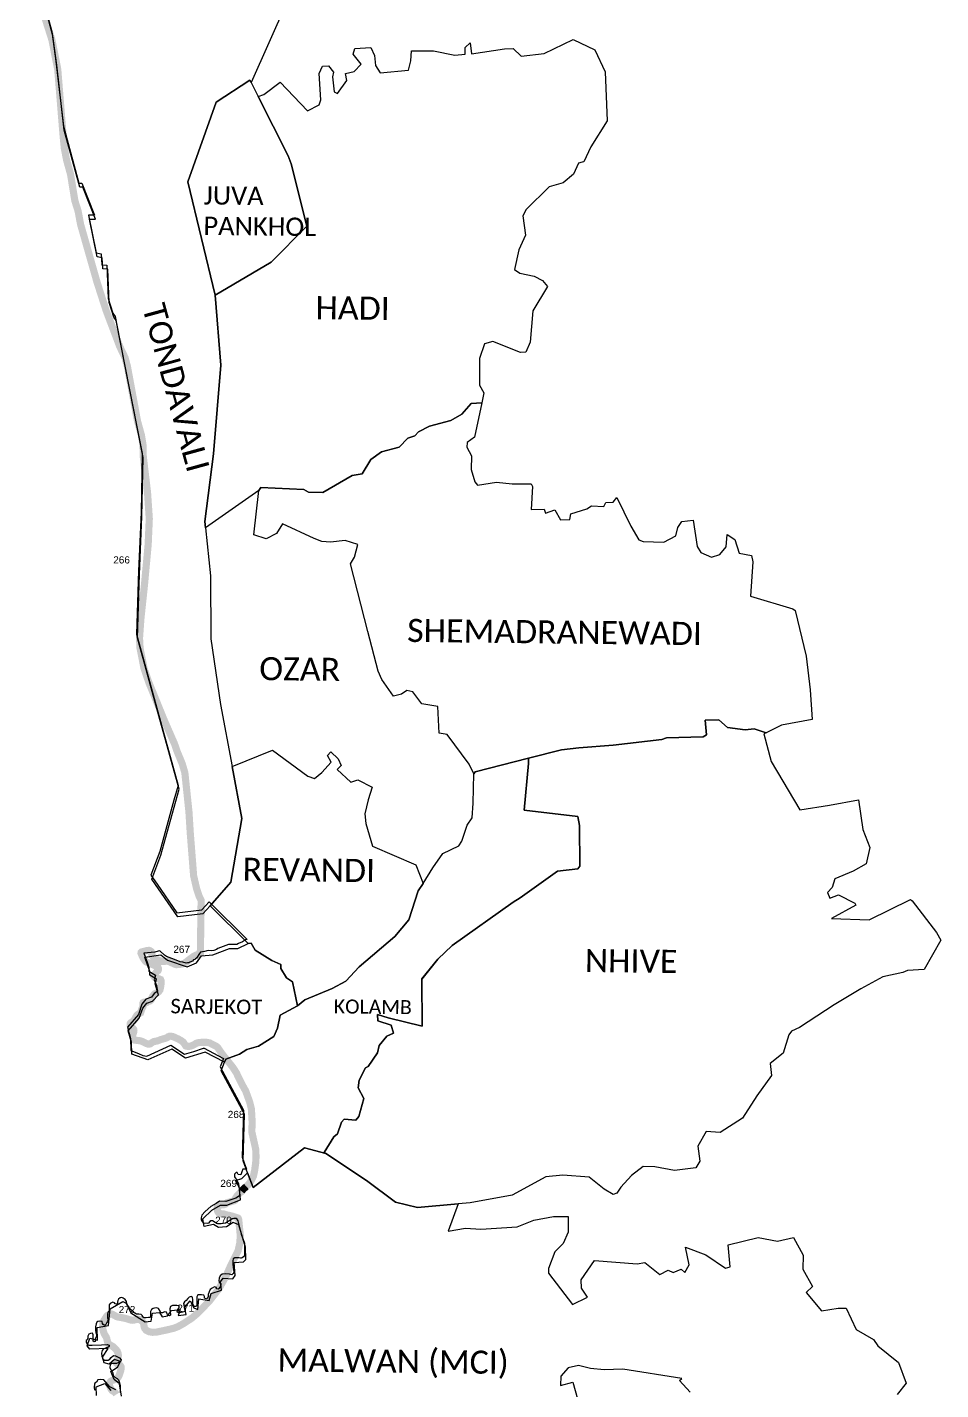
# Model space of a CAD drawing. Header units: metres. Extents: x 0 to 561379, y 0 to 4092696.
# Drawn here: x 334275 to 340664, y 1776015 to 1785539 of the extents above; entities that cross this region are included whole.
import ezdxf

# ---------------------------------------------------------------- set-up
doc = ezdxf.new("R2010")
doc.units = ezdxf.units.M
for name, color, linetype in [('ARTIFICIALLY PROTECTED', 10, 'Continuous'), ('COASTLINE', 5, 'Continuous'), ('DISTRICT BOUNDRY', 86, 'Continuous'), ('VILLAGE BOUNDRY', 32, 'Continuous'), ('VILLAGE NAME', 1, 'Continuous')]:
    doc.layers.add(name, color=color, linetype=linetype)
doc.styles.get("Standard").update_dxf_attribs({"font": 'arial.ttf'})

msp = doc.modelspace()

# ---------------------------------------------------------------- linework, layer by layer
at = {"layer": 'ARTIFICIALLY PROTECTED', "const_width": 50, "flags": 128}
for points in [[(335120.6567435512, 1782224.644528201), (335128.780182265, 1782104.281401351), (335120.9417707376, 1781923.729209438), (335104.1248904727, 1781740.914018122), (335094.1789507885, 1781632.792366689), (335070.0599810342, 1781405.695885194), (335060.2337242985, 1781269.104725952), (335061.1299601956, 1781252.980240336)], [(335487.9423835689, 1779199.734274532), (335486.0058179436, 1779070.721124396), (335485.9424871308, 1779066.502053506), (335439.8986856609, 1779045.738590561), (335382.5662449793, 1779002.335743543)], [(335829.2674211836, 1778031.492201914), (335830.8730145476, 1778027.082117751), (335842.7762482369, 1777977.927350166), (335846.6712624728, 1777913.551390931), (335848.6123047372, 1777881.470261025), (335845.4491641869, 1777820.065144203), (335854.7777972817, 1777778.260414016)], [(335807.4593444797, 1777436.298090169), (335800.3381367979, 1777429.881374544), (335786.6553774451, 1777417.757790833), (335774.4400335241, 1777402.6430538)], [(335624.0735960919, 1777246.564493145), (335624.2220989781, 1777246.480870795), (335630.1659427053, 1777245.915381779), (335638.887162213, 1777245.085657098), (335646.8501617676, 1777245.404146321), (335663.5447449865, 1777239.695002598), (335710.8737018569, 1777228.248023366), (335725.3959578826, 1777223.863396813), (335749.2459547184, 1777215.548517263), (335751.9240527466, 1777212.612565063), (335754.1502735533, 1777205.139137342), (335755.6634403958, 1777189.658614683), (335756.8381638186, 1777177.640552924)], [(335730.8462004658, 1776948.060736443), (335697.5132677699, 1776881.977292845), (335664.6682195463, 1776808.320261779), (335642.3189525653, 1776768.454329458), (335616.5401231005, 1776722.47084948), (335570.5150402247, 1776662.983846198), (335551.3778798202, 1776638.249239487), (335479.0316676061, 1776562.076400232), (335451.8537401325, 1776537.30182562), (335425.7049733948, 1776515.739166021), (335369.7893129008, 1776478.843094374), (335331.1610653749, 1776457.37172682), (335299.8685677883, 1776445.234058052), (335249.7164146993, 1776433.238804875), (335179.3427559496, 1776418.366548076), (335150.6236784109, 1776416.938740477), (335136.8169370022, 1776419.363786567)], [(335094.4376374452, 1776450.464698668), (335092.7554108408, 1776455.208366164), (335089.5414859239, 1776475.808025095), (335086.5638637741, 1776484.79220576), (335080.5526530299, 1776492.035577526), (335072.68625828, 1776498.436454123), (335063.8487420703, 1776503.63801407), (335058.3333490459, 1776506.88424828), (335053.398563116, 1776508.073764169), (335044.6335960015, 1776507.624607302), (335028.0032705527, 1776503.918671903), (335019.6354684857, 1776502.053973946), (335009.5436714895, 1776501.174172166), (334994.0368206006, 1776503.869635033), (334975.0787056118, 1776510.44057567), (334961.6509045078, 1776514.146511069), (334945.076545504, 1776517.571266967), (334926.6924099833, 1776521.36997656), (334911.2106278694, 1776523.431172983), (334901.0527181272, 1776526.215841221), (334875.7952688448, 1776540.589382614), (334865.0984229668, 1776544.81124849), (334862.8561744308, 1776544.81124849)]]:
    msp.add_lwpolyline(points, dxfattribs=at)
at = {"layer": 'COASTLINE', "const_width": 50, "flags": 128}
msp.add_lwpolyline([(334391.0988205711, 1785628.971686055), (334447.4892484046, 1785451.57522), (334488.45254038, 1785245.392911904), (334508.9746065778, 1784991.301586081), (334526.1764912675, 1784778.318661004), (334534.6486949499, 1784693.217405789), (334550.704846131, 1784609.498426246), (334578.3305051636, 1784510.154421777), (334596.1983108932, 1784400.3321771), (334608.336186348, 1784325.728235899), (334631.0405320658, 1784253.902343642), (334648.014947509, 1784161.937344835), (334717.7802302746, 1783916.803594567), (334763.1719734427, 1783757.310967391), (334827.9263394229, 1783556.18749277), (334921.9489303731, 1783307.784443918), (334959.5107061997, 1783228.626414994), (334975.7575578597, 1783168.158737066), (334999.8469667095, 1783037.706054998), (335046.2304090353, 1782786.523284483), (335073.3029255891, 1782689.34395412), (335084.5065787177, 1782621.038201957), (335086.7483457591, 1782537.615530312), (335102.9983066659, 1782400.165704168), (335116.5427823831, 1782285.600146552), (335128.780182265, 1782104.281401351), (335120.9417707376, 1781923.729209438), (335104.1248904727, 1781740.914018122), (335094.1789507885, 1781632.792366689), (335070.0599810342, 1781405.695885194), (335060.2337242985, 1781269.104725952), (335064.0912633313, 1781199.702425899), (335092.1698360011, 1781056.471987402), (335125.4885261747, 1780959.72902374), (335232.8746604588, 1780695.782330299), (335304.8423264714, 1780530.796214735), (335322.4012803386, 1780479.754049307), (335358.1762755922, 1780393.176324551), (335377.4660435876, 1780328.680841554), (335386.9575380696, 1780237.954284559), (335406.1695971411, 1780054.311553097), (335415.0330014924, 1779911.385420905), (335438.8819619126, 1779607.530018299), (335459.9357093366, 1779517.131069332), (335477.1215535714, 1779464.903672312), (335491.5018206536, 1779436.862407459), (335485.9424871308, 1779066.502053506), (335439.8986856609, 1779045.738590561), (335382.5662449793, 1779002.335743543), (335367.686425556, 1778994.198753065), (335348.4546968368, 1778989.429134912), (335317.9923681823, 1778986.623078252), (335307.3235055268, 1778989.849599993), (335280.9332539437, 1779001.634620629), (335263.1049907315, 1779009.596138132), (335247.571034313, 1779011.474338183), (335232.9720835295, 1779009.089268273), (335220.89991409, 1779008.668281523), (335210.0911353224, 1779010.772693601), (335197.0354074351, 1779016.243956336), (335172.2304505979, 1779026.638967411), (335158.2921177726, 1779037.147748197), (335147.623255117, 1779051.878632741), (335145.3348493716, 1779060.08239683), (335145.0539807317, 1779070.18347047), (335142.6671155, 1779078.320460948), (335133.4025960443, 1779084.353039348), (335126.5239054047, 1779086.597780342), (335121.4703427168, 1779086.31712251), (335114.5429069037, 1779085.932396082), (335101.2560919658, 1779082.388956187), (335088.6136684007, 1779079.01736802), (335075.6923485304, 1779075.571401433), (335071.917237871, 1779071.866895798), (335071.0746319511, 1779066.114975231), (335076.1281946389, 1779054.330476263), (335083.6649109378, 1779036.755464151), (335097.0637906794, 1779016.482358993), (335106.3283101351, 1779005.960298604), (335114.8911761988, 1779002.593447947), (335128.5076049503, 1778999.086268374), (335139.0365514935, 1778993.333826137), (335166.6901937486, 1778980.567546423), (335180.6288606501, 1778974.132773063), (335189.2913097315, 1778967.80074504), (335192.9405292195, 1778960.084741311), (335192.5197444674, 1778952.648873746), (335189.8530470114, 1778944.932870018), (335182.1358961145, 1778938.790741162), (335172.0287707389, 1778926.304597612), (335164.1310831442, 1778916.547949964), (335160.1478765642, 1778911.627175035), (335159.6757326594, 1778906.102450333), (335164.1675580673, 1778899.368749019), (335178.3457240987, 1778891.932881454), (335196.0331935059, 1778888.425701881), (335207.2637934413, 1778882.954439146), (335211.1938815693, 1778874.536790835), (335211.8965713769, 1778858.683796628), (335207.9820294836, 1778832.186149856), (335203.3492515479, 1778810.159726663), (335194.3656007322, 1778797.954240946), (335182.4333474048, 1778788.975798638), (335174.432218621, 1778787.011715477), (335166.4300534216, 1778782.943220238), (335160.6748373417, 1778775.788010505), (335152.8460829831, 1778766.054860855), (335147.3216581642, 1778755.063672723), (335142.9697488685, 1778742.717858089), (335138.6178395728, 1778737.386924271), (335132.1609701008, 1778732.61678445), (335123.3172353972, 1778730.652701289), (335113.7718473016, 1778726.303548217), (335108.9981168381, 1778721.673737312), (335104.5062914303, 1778721.393601148), (335090.6089940388, 1778723.778149389), (335085.555431351, 1778721.533930064), (335083.0286500072, 1778715.781487828), (335083.1696025349, 1778705.540085272), (335084.9936940711, 1778694.597559802), (335081.3133821138, 1778686.810609112), (335076.2457269962, 1778676.088262482), (335071.487125378, 1778661.697993095), (335067.7680476099, 1778650.451300212), (335063.2040915387, 1778648.370397715), (335058.4313974908, 1778644.301902476), (335048.3242721153, 1778637.988666243), (335040.4630594437, 1778630.693127595), (335035.4882643449, 1778621.658866721), (335025.2138892625, 1778603.000533471), (335010.501319546, 1778587.567808396), (335002.6401068743, 1778582.517010742), (334998.3338204109, 1778579.750238938), (334995.4805475948, 1778575.221993763), (334994.637941675, 1778570.592182858), (334995.339595067, 1778561.684687511), (335000.3931577547, 1778553.2670392), (335011.7636738023, 1778544.428925809), (335019.9057551139, 1778534.187523253), (335021.1691457858, 1778528.014615936), (335019.9057551139, 1778516.089788052), (335015.2729771782, 1778501.396985332), (335012.1645747382, 1778491.538722221), (335011.6227212744, 1778483.439579047), (335014.4303712583, 1778475.442917485), (335020.7473246181, 1778464.640199264), (335027.2052305056, 1778459.309265445), (335042.2249660411, 1778457.485511201), (335065.9192584278, 1778454.608458791), (335076.7583353514, 1778451.031946051), (335100.9026742306, 1778439.527583247), (335112.2231464479, 1778434.133572661), (335122.8912685669, 1778430.917960805), (335134.4017007265, 1778432.601907802), (335143.9470888223, 1778439.335609116), (335153.0307180801, 1778445.743567143), (335162.6170802615, 1778449.717340588), (335173.5668115569, 1778451.260437), (335188.5875835082, 1778454.908467159), (335210.0652249312, 1778463.32611547), (335237.0503790948, 1778471.072375991), (335248.3738839863, 1778474.322860253), (335255.1586332542, 1778477.806598974), (335261.0548018618, 1778482.717067712), (335269.6176679255, 1778485.943589452), (335279.724793301, 1778486.785562951), (335293.3412220525, 1778484.260164124), (335331.8046794908, 1778466.863551836), (335352.8117882108, 1778455.363884051), (335366.2872644344, 1778444.841823662), (335372.0435169299, 1778436.283846435), (335381.3827426462, 1778422.398965418), (335384.0125598069, 1778418.489144681), (335390.1517710892, 1778416.502685905), (335404.3299371206, 1778415.099918409), (335421.5966217758, 1778418.32644015), (335430.7212251194, 1778422.535264306), (335442.4533705722, 1778427.946846083), (335456.1289546705, 1778436.985491017), (335469.0437300299, 1778441.053986256), (335490.7462736481, 1778443.296118906), (335527.8053878865, 1778444.137570736), (335551.9497267657, 1778439.367952584), (335576.2350181726, 1778426.6011512), (335591.6327211201, 1778418.50656374), (335602.1872071327, 1778412.958060147), (335607.1181315792, 1778407.942100334), (335616.8780577136, 1778392.849177618), (335641.0319189214, 1778358.767455111), (335678.2349003468, 1778312.465226933), (335711.6976522952, 1778270.941431056), (335736.626557818, 1778232.785007505), (335777.1276084155, 1778149.552223316), (335802.955086303, 1778103.764306388), (335830.8730145476, 1778027.082117751), (335842.7762482369, 1777977.927350166), (335848.6123047372, 1777881.470261025), (335845.4491641869, 1777820.065144203), (335870.6226638021, 1777707.254258774), (335872.924826253, 1777696.937497559), (335875.290947006, 1777644.126638784), (335872.6915697613, 1777599.196383777), (335866.1537421466, 1777551.647659038), (335857.0427936175, 1777507.361950428), (335838.1382318371, 1777471.535913262), (335820.5464868443, 1777448.090538115), (335800.3381367979, 1777429.881374544), (335786.6553774451, 1777417.757790833), (335771.0709126598, 1777398.474249694), (335757.3465794041, 1777386.14100779), (335743.1279931627, 1777371.666784312), (335732.5969737881, 1777355.282209563), (335730.2121813875, 1777345.838960323), (335726.3266591323, 1777338.601848585), (335722.1758144718, 1777336.307027382), (335703.8955153153, 1777331.452898879), (335686.1106228374, 1777326.367149412), (335673.3345125618, 1777322.713706126), (335666.2197337677, 1777317.330801864), (335659.7294543503, 1777312.420381772), (335645.6499924501, 1777307.843210774), (335630.9577642586, 1777307.391445563), (335621.2382583344, 1777304.22856742), (335612.9537813996, 1777301.532669992), (335605.4153006735, 1777292.707511214), (335603.6067553721, 1777283.897567939), (335604.2690249696, 1777272.645171182), (335607.9483005113, 1777260.199717801), (335614.1750857098, 1777252.138369304), (335624.2220989781, 1777246.480870795), (335630.1659427053, 1777245.915381779), (335638.887162213, 1777245.085657098), (335646.8501617676, 1777245.404146321), (335663.5447449865, 1777239.695002598), (335710.8737018569, 1777228.248023366), (335725.3959578826, 1777223.863396813), (335749.2459547184, 1777215.548517263), (335751.9240527466, 1777212.612565063), (335754.1502735533, 1777205.139137342), (335755.6634403958, 1777189.658614683), (335758.2580489948, 1777163.114352622), (335765.6835068571, 1777091.726767748), (335761.332633977, 1777038.530631703), (335749.2563188748, 1776984.55929577), (335697.5132677699, 1776881.977292845), (335664.6682195463, 1776808.320261779), (335642.3189525653, 1776768.454329458), (335616.5401231005, 1776722.47084948), (335570.5150402247, 1776662.983846198), (335551.3778798202, 1776638.249239487), (335479.0316676061, 1776562.076400232), (335451.8537401325, 1776537.30182562), (335425.7049733948, 1776515.739166021), (335369.7893129008, 1776478.843094374), (335331.1610653749, 1776457.37172682), (335299.8685677883, 1776445.234058052), (335249.7164146993, 1776433.238804875), (335179.3427559496, 1776418.366548076), (335150.6236784109, 1776416.938740477), (335127.0472953057, 1776421.079747684), (335106.615397269, 1776431.646671592), (335096.7559752326, 1776443.927277622), (335092.7554108408, 1776455.208366164), (335089.5414859239, 1776475.808025095), (335086.5638637741, 1776484.79220576), (335080.5526530299, 1776492.035577526), (335072.68625828, 1776498.436454123), (335063.8487420703, 1776503.63801407), (335058.3333490459, 1776506.88424828), (335053.398563116, 1776508.073764169), (335044.6335960015, 1776507.624607302), (335028.0032705527, 1776503.918671903), (335019.6354684857, 1776502.053973946), (335009.5436714895, 1776501.174172166), (334994.0368206006, 1776503.869635033), (334975.0787056118, 1776510.44057567), (334961.6509045078, 1776514.146511069), (334945.076545504, 1776517.571266967), (334926.6924099833, 1776521.36997656), (334911.2106278694, 1776523.431172983), (334901.0527181272, 1776526.215841221), (334875.7952688448, 1776540.589382614), (334865.0984229668, 1776544.81124849), (334859.6147477861, 1776544.81124849), (334846.6719892043, 1776540.679109653), (334835.7948070041, 1776534.480640563), (334827.7574036727, 1776525.38377943), (334820.6558836692, 1776513.077089959), (334811.7572189364, 1776500.410448992), (334808.7008291976, 1776493.369484735), (334804.5870189578, 1776483.89255498), (334803.5778266616, 1776472.707747213), (334803.939535722, 1776457.74785005), (334804.4695755477, 1776435.82597373), (334812.8983125622, 1776407.587304952), (334822.3898070442, 1776391.921589856), (334827.8063456471, 1776382.981590922), (334832.0243268855, 1776371.656842317), (334833.4659810485, 1776362.543287781), (334837.4934922471, 1776348.890171048), (334839.6029287961, 1776341.739257737), (334846.6968631797, 1776333.367914882), (334872.8694674773, 1776318.277078843), (334894.7616751586, 1776298.220998837), (334904.3961949997, 1776284.998780561), (334910.0052764735, 1776271.057702632), (334912.1744944198, 1776258.023285137), (334911.3121966026, 1776235.459021376), (334905.416027995, 1776217.924688516), (334900.3821572045, 1776209.445483282), (334898.1640741465, 1776205.709276642), (334898.5124633799, 1776202.402954019), (334900.3821572045, 1776199.528558742), (334914.4753371529, 1776191.336271367), (334925.5063448961, 1776184.924007719), (334930.0070620174, 1776179.407791801), (334932.4519665252, 1776172.604186863), (334932.1648793915, 1776164.555880087), (334928.2814299676, 1776146.015769714), (334918.0634081179, 1776116.210220863), (334911.592028827, 1776103.9937801), (334901.9575089857, 1776094.220836158), (334886.7139076708, 1776086.459968909), (334867.4137755191, 1776079.510296698), (334856.9148850294, 1776072.467767434), (334852.0261124293, 1776064.994339713), (334849.5812079214, 1776053.496758604), (334850.731629288, 1776045.017031702), (334853.6190832765, 1776036.752232359), (334862.5353670753, 1776017.493784001), (334869.5819570495, 1776009.588936154), (334883.5310752232, 1776000.821769724), (334892.3032972473, 1775993.204883074), (334898.918738313, 1775982.856538407)], dxfattribs=at)
at = {"layer": 'DISTRICT BOUNDRY'}
for points in [[(334275.0839617121, 1786154.68864753, 0), (334447.5131976154, 1785508.026602092, 0), (334475.2244163195, 1785301.545740841, 0), (334528.3978420509, 1784848.513577837, 0), (334636.071420498, 1784450.009258306, 0), (334658.0569528043, 1784448.493751563, 0), (334746.3510093149, 1784226.753647158, 0), (334704.5796345689, 1784224.820115395, 0), (334757.4542720723, 1783962.935602532, 0), (334792.7920044592, 1783955.542959764, 0), (334796.5562581212, 1783877.41269778, 0), (334832.8197213894, 1783876.091830778, 0), (334841.0709630711, 1783643.111018647, 0), (334874.4784430636, 1783540.89320669, 0), (334890.9281017823, 1783517.574072043, 0), (334972.8571975474, 1783098.48994023, 0), (335079.6713010245, 1782558.765912243, 0), (335071.1193575922, 1782147.583406154, 0), (335053.4023486064, 1781740.646058633, 0), (335039.0400406057, 1781297.784764289, 0), (335189.6628204432, 1780753.863969299, 0), (335330.3117517023, 1780240.027812692, 0), (335301.5085973288, 1780136.315398982, 0), (335202.8820010525, 1779778.530552445, 0), (335140.6931240192, 1779611.348399228, 0), (335183.5834337035, 1779548.724578272, 0), (335320.5951317562, 1779348.617501599, 0), (335497.3551131131, 1779369.723059572, 0), (335546.8663438494, 1779425.810251901, 0), (335813.9025895377, 1779161.463972351, 0), (335802.8934182099, 1779160.190089381, 0), (335801.3727150168, 1779159.207178243, 0), (335781.6815545903, 1779146.477229663, 0), (335751.7451967333, 1779134.23063415, 0), (335741.2977623765, 1779127.945986409, 0), (335682.3016281078, 1779126.540693451, 0), (335607.3934828659, 1779100.37713813, 0), (335599.7894333254, 1779093.821906171, 0), (335581.3326973049, 1779085.884897596, 0), (335565.7225146808, 1779082.396558425, 0), (335539.8786098361, 1779086.51709897, 0), (335514.4753008339, 1779078.484684601, 0), (335487.2227106532, 1779074.57592027, 0), (335480.1828324726, 1779064.400784553, 0), (335458.1234720176, 1779032.522480569, 0), (335453.1038839982, 1779026.694354607, 0), (335446.3398908777, 1779023.772175431, 0), (335438.1453152912, 1779020.242966136, 0), (335430.3753948698, 1779011.342372046, 0), (335423.7202640631, 1779008.468010866, 0), (335408.0466644402, 1779001.666304941, 0), (335406.3358737394, 1778999.29086232, 0), (335395.4931510803, 1779000.159528287, 0), (335387.2415967513, 1778997.707946994, 0), (335386.8036374403, 1778997.797640305, 0), (335386.0212939238, 1778997.977857387, 0), (335362.6632065019, 1779003.29345209, 0), (335344.9632180328, 1779006.223621951, 0), (335305.002378421, 1779022.370815332, 0), (335248.6726644887, 1779044.319990299, 0), (335234.4868689481, 1779052.111215685, 0), (335202.1731577244, 1779083.658328719, 0), (335190.0922009435, 1779079.983815401, 0), (335167.4868537617, 1779073.102342324, 0), (335090.6673388452, 1779067.031751224, 0), (335117.1561640294, 1778996.97487046, 0), (335126.6485570309, 1778966.701060823, 0), (335126.5675660417, 1778941.776518211, 0), (335173.2307322528, 1778913.487482682, 0), (335162.1525020265, 1778880.8044184, 0), (335179.0581195932, 1778840.72363714, 0), (335184.9981022372, 1778813.026614742, 0), (335186.5765788304, 1778802.759207557, 0), (335181.646010607, 1778797.38508604, 0), (335163.705011832, 1778785.843249656, 0), (335143.6428779585, 1778758.890072558, 0), (335104.7193063773, 1778745.544635099, 0), (335077.7249427355, 1778710.151685475, 0), (335052.2469523676, 1778639.176606058, 0), (334975.5954396523, 1778550.509017717, 0), (334998.0171699558, 1778471.319237369, 0), (334999.2082369744, 1778387.441317723, 0), (335053.6041347488, 1778366.435641443, 0), (335082.991723614, 1778352.565971605, 0), (335112.432768763, 1778348.088132454, 0), (335280.4407825465, 1778424.100963905, 0), (335374.8947616332, 1778360.439367516, 0), (335441.0540264779, 1778379.630865145, 0), (335508.7114885225, 1778402.16467468, 0), (335512.9194015875, 1778402.953683016, 0), (335644.2626580095, 1778334.242296182, 0), (335648.7808625778, 1778331.877685518, 0), (335625.2119098088, 1778272.54624172, 0), (335786.8051891914, 1777969.365045774, 0), (335777.918397294, 1777642.230812488, 0), (335793.046956601, 1777601.883929204, 0), (335809.4242466025, 1777558.204659798, 0), (335802.4598688168, 1777558.343348503, 0), (335783.8827516331, 1777558.17149453, 0), (335775.7971911697, 1777539.501784135, 0), (335769.7915992835, 1777518.788609199, 0), (335751.1951614433, 1777520.67916928, 0), (335742.8218144538, 1777532.993094172, 0), (335736.6206185833, 1777534.9983351, 0), (335724.3403835049, 1777522.493254676, 0), (335724.5130988743, 1777503.900004928, 0), (335741.2599933061, 1777479.256619893, 0), (335751.8091643367, 1777454.571417789, 0), (335758.371433462, 1777415.379753788, 0), (335760.7008384734, 1777386.462129067, 0), (335758.7935027084, 1777369.927854022, 0), (335734.1528009577, 1777355.23022005, 0), (335664.1904291105, 1777331.862601925, 0), (335618.7669462579, 1777332.473623908, 0), (335596.1864052645, 1777317.79495708, 0), (335559.2222421239, 1777296.795357783, 0), (335520.3313204207, 1777261.308321548, 0), (335495.785256902, 1777236.282726696, 0), (335491.8361625773, 1777217.651398687, 0), (335491.9701944132, 1777203.198652572, 0), (335498.2830741474, 1777190.850008351, 0), (335504.5418828347, 1777182.657558144, 0), (335533.4587475303, 1777180.846901738, 0), (335547.895978538, 1777183.058752949, 0), (335560.142080416, 1777197.626061946, 0), (335570.4614914292, 1777197.721562615, 0), (335589.1351999565, 1777187.565677192, 0), (335605.7482057923, 1777177.390710243, 0), (335632.5846900949, 1777177.639103444, 0), (335661.4435001357, 1777182.031389308, 0), (335692.2442976749, 1777200.911315717, 0), (335708.649616919, 1777211.407429575, 0), (335721.0068232216, 1777215.647002808, 0), (335735.4665672834, 1777213.718267942, 0), (335748.034676119, 1777195.239649643, 0), (335771.5966983507, 1777102.483556817, 0), (335794.8963623564, 1777039.679859345, 0), (335795.3567459966, 1776990.087539925, 0), (335795.7019076946, 1776952.90106253, 0), (335787.1953284047, 1776944.228127837, 0), (335779.4309801417, 1776936.327661748, 0), (335771.1448815225, 1776934.172682961, 0), (335765.5273368206, 1776935.511508356, 0), (335758.507338697, 1776938.259264545, 0), (335727.7498672187, 1776936.568137617, 0), (335715.2188515869, 1776930.858101502, 0), (335713.9567265135, 1776915.439258922, 0), (335714.1643818018, 1776893.049382329, 0), (335714.359172073, 1776872.050027129, 0), (335718.7276519094, 1776853.886212314, 0), (335721.6520675753, 1776839.912534191, 0), (335716.1668040818, 1776828.673552911, 0), (335706.4692709434, 1776818.770750915, 0), (335689.6189725235, 1776824.224576777, 0), (335661.6167074777, 1776826.762379342, 0), (335639.283845933, 1776822.352343844, 0), (335625.3994857783, 1776811.020040015, 0), (335618.5479815636, 1776795.56517959, 0), (335615.935215366, 1776775.946180375, 0), (335617.4025310834, 1776767.553017057, 0), (335628.6871786341, 1776757.859950421, 0), (335628.7910318418, 1776746.657218777, 0), (335627.4638002444, 1776738.253785893, 0), (335609.473152189, 1776718.476839279, 0), (335599.65582361, 1776719.792307825, 0), (335598.1755405715, 1776729.575950317, 0), (335584.1351528297, 1776735.055784925, 0), (335567.4301358006, 1776726.494478863, 0), (335553.5455185985, 1776715.162147076, 0), (335546.693971568, 1776699.707302705, 0), (335541.2579669801, 1776681.452750185, 0), (335541.400558662, 1776666.062558038, 0), (335535.902395485, 1776656.198618209, 0), (335526.1523194535, 1776651.920740566, 0), (335514.9324409753, 1776654.613861905, 0), (335514.8157836914, 1776667.20718667, 0), (335510.5252618533, 1776676.964961773, 0), (335493.7160890789, 1776679.622014131, 0), (335467.1415725389, 1776677.969649646, 0), (335461.6820335396, 1776663.918323206, 0), (335461.9155899123, 1776638.715996885, 0), (335462.0710922053, 1776621.919641261, 0), (335460.8475922546, 1776602.313507264, 0), (335455.3101076662, 1776596.668139392, 0), (335442.7137232677, 1776597.942245931, 0), (335437.0310224363, 1776606.296363733, 0), (335432.7406996654, 1776616.054021293, 0), (335432.4811701123, 1776644.053199014, 0), (335430.9103143031, 1776663.633604855, 0), (335421.0953710919, 1776666.339726323, 0), (335407.1327395502, 1776663.413426022, 0), (335397.4318955097, 1776652.119939281, 0), (335387.7596087833, 1776639.435971392, 0), (335375.2641933455, 1776629.525311512, 0), (335368.3681174481, 1776618.263157077, 0), (335371.2795659597, 1776605.695410346, 0), (335377.0770333466, 1776583.34082999, 0), (335380.016925449, 1776569.367320571, 0), (335377.2686681647, 1776562.35984995, 0), (335361.9314990544, 1776556.618961054, 0), (335342.3500883346, 1776553.654299493, 0), (335326.9484408323, 1776554.928359917, 0), (335324.1009332689, 1776560.497180625, 0), (335329.540761278, 1776577.33924416, 0), (335337.8436673838, 1776588.612693958, 0), (335337.7159677055, 1776602.610336952, 0), (335322.2988510861, 1776603.868628942, 0), (335291.5055136089, 1776603.604606071, 0), (335276.1650220744, 1776596.47366154, 0), (335273.5088757754, 1776581.061590417, 0), (335273.7388721303, 1776555.862489703, 0), (335276.6375865213, 1776544.68516072, 0), (335276.714213829, 1776536.29583688, 0), (335269.7533642042, 1776532.033366446, 0), (335261.3508916458, 1776533.367445381, 0), (335255.6782953324, 1776540.318186692, 0), (335254.2367762644, 1776545.89916493, 0), (335249.9191838943, 1776558.454830881, 0), (335235.9079830641, 1776559.740631169, 0), (335220.5546307947, 1776554.015636604, 0), (335212.1778060125, 1776552.537560851, 0), (335207.9240751053, 1776558.094400711, 0), (335205.0636706197, 1776565.069288787, 0), (335193.6957977058, 1776583.173333121, 0), (335181.0494672087, 1776587.267557913, 0), (335165.673451812, 1776585.729536424, 0), (335155.90340012, 1776582.84887349, 0), (335144.75258636, 1776577.159870061, 0), (335137.8940603146, 1776561.695900963, 0), (335138.0345979793, 1776546.307554881, 0), (335138.1880174089, 1776529.513347738, 0), (335135.4681475509, 1776521.084320255, 0), (335124.2792321512, 1776519.582086404, 0), (335107.4815818918, 1776518.047237847, 0), (335093.4989163914, 1776517.927026551, 0), (335082.2331381373, 1776524.829660635, 0), (335080.7632474453, 1776531.816509559, 0), (335072.2841953742, 1776541.539782699, 0), (335055.4482024504, 1776544.191784862, 0), (335040.059434153, 1776544.059287291, 0), (335027.3877414365, 1776550.94985169, 0), (335018.9086758701, 1776560.673104249, 0), (335009.0491704229, 1776567.587821457, 0), (334993.5299023953, 1776580.047189581, 0), (334984.983838524, 1776595.378564239, 0), (334979.3142158178, 1776603.718897812, 0), (334970.793785189, 1776616.251889997, 0), (334969.2498392997, 1776633.035174156, 0), (334959.3261311771, 1776646.945480344, 0), (334945.2508854715, 1776655.206373276, 0), (334936.7940768532, 1776660.736886478, 0), (334925.6175208943, 1776657.817889069, 0), (334914.5044663848, 1776647.912888444, 0), (334907.5815285622, 1776639.453935757, 0), (334906.3060094352, 1776626.83024379, 0), (334906.4080612492, 1776615.641884168, 0), (334899.4212865134, 1776614.167218049, 0), (334889.6123136522, 1776615.477615689, 0), (334885.3328917328, 1776623.827784139, 0), (334872.6857638413, 1776627.907149616, 0), (334854.575892117, 1776619.335864861, 0), (334849.0690075232, 1776608.076033848, 0), (334849.2734914894, 1776585.667282394, 0), (334848.0617049689, 1776566.057700536, 0), (334841.1259838499, 1776558.987331373, 0), (334835.6572288563, 1776543.539106838, 0), (334835.7722236956, 1776530.928414918, 0), (334835.9127166281, 1776515.536008252, 0), (334840.1922358143, 1776507.170604359, 0), (334838.8626046523, 1776498.765138493, 0), (334836.1298176148, 1776491.736290186, 0), (334831.9907042804, 1776484.693630985, 0), (334826.4995392627, 1776473.433419692, 0), (334819.5509463256, 1776467.769039355, 0), (334812.5513656369, 1776467.699008117, 0), (334806.9323916926, 1776470.440273846, 0), (334801.246751567, 1776478.775795455, 0), (334799.7411776778, 1776491.372772628, 0), (334781.5135946287, 1776493.987582211, 0), (334768.9176814765, 1776492.454846325, 0), (334761.9690963418, 1776486.790139992, 0), (334756.4650605235, 1776476.935983367, 0), (334752.4666111238, 1776454.484656735, 0), (334752.6709592902, 1776432.091335438, 0), (334755.6208776558, 1776415.320395195, 0), (334758.5609556511, 1776401.346944973, 0), (334758.6632858469, 1776390.142466162, 0), (334750.436248031, 1776370.461901567, 0), (334749.1833706057, 1776353.648757609, 0), (334743.6283419954, 1776349.388883653, 0), (334736.5776657879, 1776354.912989849, 0), (334736.5264409048, 1776360.523108775, 0), (334736.3604952735, 1776378.71284968, 0), (334736.1688274135, 1776399.715546564, 0), (334730.4731413538, 1776410.863803696, 0), (334717.877364464, 1776409.330648307, 0), (334706.7259189273, 1776403.623504533, 0), (334699.8411920028, 1776390.957769999, 0), (334698.5913069916, 1776375.535631225, 0), (334694.4904570867, 1776364.304383279, 0), (334687.5292112444, 1776360.030375646, 0), (334686.2253417924, 1776348.811691398, 0), (334696.2035144466, 1776330.704975625, 0), (334706.0379559011, 1776326.615554408, 0), (334728.427275757, 1776326.8406076, 0), (334795.6010051976, 1776330.3126658, 0), (334833.3956980723, 1776330.6913333, 0), (334847.4332425195, 1776326.627741921, 0), (334848.9161658764, 1776318.234466605, 0), (334839.1835229011, 1776311.151375489, 0), (334826.6005559051, 1776308.212379608, 0), (334805.6911949596, 1776298.203902953, 0), (334798.7681488051, 1776289.742051581, 0), (334794.7598674569, 1776270.088398093, 0), (334796.3292646419, 1776250.506142131, 0), (334804.9137760018, 1776230.994336099, 0), (334816.19291551, 1776222.699412604, 0), (334828.7986073763, 1776221.434768922, 0), (334840.0010322058, 1776221.547124853, 0), (334852.5176043425, 1776230.064779918, 0), (334862.224425645, 1776239.96078947, 0), (334877.5019544513, 1776254.116137687, 0), (334891.5137827959, 1776252.864979892, 0), (334902.7545354027, 1776248.772860181, 0), (334919.6398474385, 1776239.141922656, 0), (334930.970106706, 1776225.25154449, 0), (334929.653274804, 1776215.439772661, 0), (334911.5663312344, 1776202.648343176, 0), (334898.9988367446, 1776199.725651606, 0), (334861.2042014069, 1776199.34843253, 0), (334854.2940670328, 1776189.480346511, 0), (334853.0540815135, 1776171.260911666, 0), (334858.8163874476, 1776154.518294784, 0), (334870.1181497335, 1776142.03501691, 0), (334874.397533001, 1776133.685444347, 0), (334875.9825728373, 1776114.087883523, 0), (334888.6777353088, 1776103.02498361, 0), (334904.159734117, 1776094.771587398, 0), (334914.058227033, 1776083.665015095, 0), (334921.2365632664, 1776064.138966576, 0), (334925.6437425702, 1776041.787748629, 0), (334926.0525385416, 1775996.985978216, 0)], [(334893.6854827893, 1776014.853853207, 0), (334852.8898418755, 1776036.856162133, 0), (334824.5977868295, 1776068.766784678, 0), (334810.445407743, 1776085.425137672, 0), (334790.8114713107, 1776088.041043521, 0), (334768.4606678411, 1776083.612479013, 0), (334760.1827963479, 1776069.526262306, 0), (334749.0442499362, 1776062.412699741, 0), (334746.324323965, 1776053.977440673, 0), (334743.7064579747, 1776034.353033628, 0), (334745.2886947289, 1776013.364513974, 0)]]:
    msp.add_polyline3d(points, dxfattribs=at)
at = {"layer": 'VILLAGE BOUNDRY'}
for points in [[(336087.4934191899, 1785706.707206789, 0), (335840.3066801146, 1785152.040528423, 0), (335831.6207657743, 1785169.06281273, 0), (335596.7762691496, 1785016.572552565, 0), (335398.3648190229, 1784458.387003677, 0), (335590.0967093441, 1783666.315212876, 0), (335628.8452034441, 1783175.995036352, 0), (335578.8658972717, 1782557.552107119, 0), (335516.8401171748, 1782084.358568252, 0), (335521.5908264695, 1782039.179076572, 0), (335556.988454822, 1781704.391352209, 0), (335559.0651808662, 1781264.837963695, 0), (335625.708331938, 1780805.824766163, 0), (335707.4928442888, 1780372.908810591, 0), (335776.1357019767, 1780009.382452468, 0), (335699.9974412444, 1779564.154273228, 0), (335553.6519167005, 1779398.467967205, 0), (335504.1093404797, 1779342.376940004, 0), (335327.2292021437, 1779321.290981176, 0), (335147.2530009344, 1779583.929568894, 0), (335209.4910043773, 1779751.117038502, 0), (335336.927374511, 1780212.536609183, 0), (335196.139723607, 1780726.325833535, 0), (335045.3968641988, 1781270.119936753, 0), (335059.7752521187, 1781712.981093673, 0), (335077.4914035893, 1782119.832243662, 0), (335086.0393114484, 1782530.955937154, 0), (334897.1357095715, 1783489.614577903, 0), (334880.6327101454, 1783512.922252784, 0), (334847.258425795, 1783615.137606408, 0), (334839.0458501041, 1783848.084009244, 0), (334802.7319768118, 1783849.429638841, 0), (334798.9904228942, 1783927.483803936, 0), (334763.6086672357, 1783934.900099342, 0), (334710.654378327, 1784196.713845508, 0), (334752.4919560856, 1784198.678379308, 0), (334664.1221267197, 1784420.363599439, 0), (334642.1134571144, 1784421.868304859, 0), (334534.3474005045, 1784820.336251867, 0), (334481.1428246041, 1785273.32979753, 0), (334453.4204623481, 1785479.759597773, 0), (334280.9201000201, 1786126.298286072, 0)], [(334933.3064524862, 1775969.815025245, 0), (334921.2829338962, 1776056.455838971, 0), (334883.2099705939, 1776086.893098135, 0), (334860.2699530956, 1776144.049998846, 0), (334906.1830446384, 1776172.487219172, 0), (334926.797237486, 1776211.887685233, 0), (334884.7104195413, 1776226.911815028, 0), (334847.2150345933, 1776194.320282968, 0), (334812.1244848581, 1776203.799780817, 0), (334802.00498131, 1776242.920037224, 0), (334840.5634008942, 1776303.449048194, 0), (334713.2875616142, 1776299.468827837, 0), (334693.4859520646, 1776321.675904953, 0), (334713.9288966222, 1776376.442885146, 0), (334765.8692899663, 1776362.965422227, 0), (334763.6528547212, 1776449.715958113, 0), (334843.2665807983, 1776464.472318309, 0), (334856.152002433, 1776580.753582462, 0), (334943.839921832, 1776633.396223987, 0), (334966.4216742687, 1776619.591511412, 0), (335000.5897508938, 1776552.751101515, 0), (335100.6134478585, 1776490.705525459, 0), (335142.56018915, 1776493.859275834, 0), (335151.8060771967, 1776549.938178762, 0), (335200.7794130208, 1776556.044012981, 0), (335219.2381632536, 1776525.388029802, 0), (335256.9677919328, 1776531.368521218, 0), (335283.1576607054, 1776569.39414027, 0), (335344.6871843925, 1776575.577299538, 0), (335331.1002069402, 1776533.443990893, 0), (335387.0390107288, 1776542.376250787, 0), (335375.3745607561, 1776591.225178435, 0), (335414.1045128725, 1776636.387360405, 0), (335439.7458769616, 1776589.068519678, 0), (335467.886858861, 1776575.325618621, 0), (335474.1658478789, 1776650.988023431, 0), (335548.4541712631, 1776639.071119937, 0), (335560.6515039154, 1776688.185891838, 0), (335634.6126179133, 1776711.250111263, 0), (335625.6652659725, 1776768.563292206, 0), (335646.4204619138, 1776795.345551375, 0), (335713.6186412088, 1776791.783357842, 0), (335728.8138235817, 1776812.943611612, 0), (335722.365676766, 1776903.89504699, 0), (335786.5896659198, 1776909.358339526, 0), (335802.8358576794, 1776925.907253951, 0), (335802.0568871693, 1777012.673787142, 0), (335755.0941787662, 1777168.208835986, 0), (335715.7432952994, 1777184.388483043, 0), (335668.5283771611, 1777155.000040307, 0), (335612.7911841561, 1777150.380949335, 0), (335577.517768741, 1777170.666749342, 0), (335511.5260036941, 1777155.625339816, 0), (335502.7446913075, 1777209.254690821, 0), (335566.231038899, 1777269.748699153, 0), (335625.8078292346, 1777305.459792605, 0), (335671.2952110717, 1777304.841864893, 0), (335765.8936495009, 1777342.879560272, 0), (335758.8912971076, 1777427.515404558, 0), (335731.6029610715, 1777476.877901846, 0), (335776.8554780822, 1777491.750739368, 0), (335816.5244922319, 1777531.175852522, 0), (335854.5108595226, 1777429.954519156, 0), (336214.6602942407, 1777705.785614906, 0), (336362.913523934, 1777666.140898768, 0), (336649.0708621226, 1777478.219826787, 0), (336851.357155871, 1777326.786898843, 0), (337003.9702418724, 1777288.252455657, 0), (337287.9917377857, 1777314.589678956, 0), (337218.9696172035, 1777122.717208907, 0), (337341.4703209586, 1777145.945591499, 0), (337447.81524454, 1777138.882142105, 0), (337701.4093575996, 1777154.197268002, 0), (337817.9623444134, 1777201.036172773, 0), (337956.1076727292, 1777227.498968643, 0), (338057.7729760048, 1777225.50567092, 0), (338058.724650565, 1777117.43856248, 0), (338022.4921229273, 1777038.632518237, 0), (337964.2913906568, 1776980.32306213, 0), (337921.6726656597, 1776863.462710443, 0), (337921.4738033246, 1776830.787370034, 0), (338088.2291227761, 1776610.239797696, 0), (338194.3380989424, 1776663.646743539, 0), (338150.5512119527, 1776724.882608651, 0), (338150.269613191, 1776783.915868016, 0), (338242.346520993, 1776919.442960955, 0), (338541.96922681, 1776896.53550002, 0), (338594.1022587271, 1776904.986533324, 0), (338700.3584010242, 1776821.517571958, 0), (338757.3733024527, 1776851.638253016, 0), (338793.9206431377, 1776834.677144632, 0), (338848.5077520868, 1776858.398589382, 0), (338875.256585022, 1776834.956370132, 0), (338905.6995955546, 1776889.458228013, 0), (338880.0305115718, 1777012.493387547, 0), (339022.1286121238, 1776958.659573681, 0), (339158.098887474, 1776865.962189605, 0), (339190.359032201, 1776875.004259709, 0), (339176.5404782043, 1777027.907836667, 0), (339386.9997681517, 1777079.411766366, 0), (339522.7310228968, 1777053.181864292, 0), (339633.8159332152, 1777080.466644167, 0), (339702.7984842877, 1776955.538737815, 0), (339699.2597877671, 1776857.918020152, 0), (339767.5793897487, 1776736.418958606, 0), (339722.9374220046, 1776694.754061077, 0), (339829.8668145883, 1776567.436884577, 0), (339946.4314206478, 1776585.03682714, 0), (340002.4736069337, 1776584.597194366, 0), (340071.5748479997, 1776437.681130828, 0), (340192.8665467046, 1776367.123202789, 0), (340223.8471678026, 1776322.61251831, 0), (340369.1418120924, 1776205.779810499, 0), (340422.6023725421, 1776060.877086467, 0), (340359.8153649932, 1775982.402758597, 0)], [(338911.7178324681, 1775999.547335375, 0), (338837.0490102383, 1776079.55594416, 0), (338852.3901680313, 1776093.220469454, 0), (338441.0225739885, 1776159.677412414, 0), (338310.138904792, 1776154.473593247, 0), (338213.4612146976, 1776163.081555272, 0), (338130.2513471704, 1776185.270879031, 0), (338058.4035029054, 1776168.853634583, 0), (338006.9591475447, 1776109.745046134, 0), (338005.9384199821, 1776044.262771739, 0), (338091.8732002564, 1776069.145508236, 0), (338124.0465500678, 1775951.181203405, 0)], [(334759.7599218319, 1775975.127120539, 0), (334756.3402053365, 1776035.31291126, 0), (334817.6822236299, 1776058.299635382, 0), (334860.1436819301, 1776009.669328926, 0)]]:
    msp.add_polyline3d(points, dxfattribs=at)
for points in [[(337673.2477356447, 1785390.42970587, 0), (337729.1105727133, 1785336.903762155, 0), (337891.498340521, 1785355.958040661, 0), (338093.6015910167, 1785452.733167683, 0), (338245.2695609576, 1785381.242538804, 0), (338317.5167645505, 1785228.340703739, 0), (338330.726874778, 1784885.989019506, 0), (338217.7268041582, 1784703.574271462, 0), (338167.4378712648, 1784598.932236078, 0), (338155.5403600787, 1784595.478653361, 0), (338131.3158971175, 1784588.353350848, 0), (338096.8500824897, 1784512.033473744, 0), (338024.5301505752, 1784451.483439892, 0), (337925.5976474378, 1784422.776534564, 0), (337764.4295181542, 1784265.172552188, 0), (337741.6396735333, 1784220.525089222, 0), (337759.3637102961, 1784085.506426951, 0), (337714.3300469352, 1783983.26087221, 0), (337683.899540058, 1783845.166363283, 0), (337721.3593687704, 1783819.329372356, 0), (337821.6480248836, 1783799.337568654, 0), (337878.5388431614, 1783768.59980797, 0), (337913.7460426241, 1783727.288084936, 0), (337810.5549821529, 1783556.310708467, 0), (337793.5436386035, 1783337.560788149, 0), (337761.2565635682, 1783266.979242929, 0), (337724.5515276361, 1783264.704202497, 0), (337531.8446380687, 1783342.806639711, 0), (337473.8553818749, 1783326.193035325, 0), (337439.0846293384, 1783223.540250804, 0), (337437.4966909798, 1783037.098511706, 0), (337469.1977977863, 1782984.414528284, 0), (337454.2423082467, 1782914.480208295, 0), (337381.0325804433, 1782908.26979137, 0), (337313.8495720469, 1782834.515683005, 0), (337237.4658866553, 1782789.599893583, 0), (337088.2895171263, 1782751.639698619, 0), (337012.6856274719, 1782711.034406336, 0), (336985.4252267476, 1782684.235969486, 0), (336936.3073696657, 1782667.00476355, 0), (336876.4674147464, 1782602.935170325, 0), (336752.3677744147, 1782571.541663259, 0), (336677.4089312209, 1782517.100737632, 0), (336618.7940979352, 1782416.39580425, 0), (336548.5411021496, 1782405.297247385, 0), (336343.6736144869, 1782286.643939383, 0), (336242.072322474, 1782289.168089069, 0), (336210.3403642026, 1782308.657603427, 0), (335909.7533842248, 1782322.288033472, 0), (335894.9349567972, 1782300.267113229, 0), (335521.5936890836, 1782039.132579845, 0), (335516.7958342544, 1782084.315853184, 0), (335578.8342657253, 1782557.570601004, 0), (335628.7960327869, 1783175.985111778, 0), (335590.0937872074, 1783666.368017479, 0), (335981.9018132444, 1783897.26561446, 0), (336229.7842928474, 1784149.377451637, 0), (336122.0949612948, 1784583.505125142, 0), (336100.8051202472, 1784640.319133491, 0), (335889.1314365342, 1785056.078919939, 0), (335930.8344077833, 1785069.157691489, 0), (336044.844452097, 1785154.841791284, 0), (336235.97875003, 1784954.240125985, 0), (336316.3963679769, 1784995.691719274, 0), (336328.7495984077, 1785031.67367381, 0), (336316.0034737706, 1785216.34189523, 0), (336339.8090234459, 1785267.841204865, 0), (336381.2176477738, 1785270.189361182, 0), (336416.0634100753, 1785224.119189436, 0), (336409.0841150493, 1785191.63827816, 0), (336421.4698279155, 1785087.972721128, 0), (336443.9473384045, 1785075.855055241, 0), (336510.4987013737, 1785165.766674902, 0), (336501.2486003176, 1785216.404888134, 0), (336560.8152514943, 1785229.905501009, 0), (336610.9351194565, 1785281.984429743, 0), (336554.1257759457, 1785351.786832011, 0), (336566.926778813, 1785390.531939757, 0), (336678.9605480483, 1785397.778889865, 0), (336703.0421894554, 1785342.383300697, 0), (336711.7213487187, 1785272.384739231, 0), (336743.3092877723, 1785219.589317654, 0), (336940.6853658988, 1785240.258650192, 0), (336958.5903793624, 1785303.974243483, 0), (336963.0641663992, 1785373.764631459, 0), (337115.899982605, 1785373.740578142, 0), (337265.3033182372, 1785343.423426234, 0), (337339.0569980568, 1785351.952441097, 0), (337338.3306783281, 1785398.432957754, 0), (337373.2167665049, 1785430.044057177, 0), (337381.9624387971, 1785354.291398836, 0), (337613.1280716117, 1785388.770354909, 0), (337673.2477356447, 1785390.42970587, 0)], [(335840.3262099278, 1785152.049124714, 0), (335889.1314365342, 1785056.078919939, 0), (336100.8051202472, 1784640.319133491, 0), (336122.0949612948, 1784583.505125142, 0), (336229.7842928474, 1784149.377451637, 0), (335981.9018132444, 1783897.26561446, 0), (335590.0937872074, 1783666.368017479, 0), (335398.3415411574, 1784458.435202206, 0), (335596.7414899443, 1785016.541385773, 0), (335831.5756026412, 1785169.044669728, 0), (335840.3262099278, 1785152.049124714, 0)], [(337454.2423082467, 1782914.480208295, 0), (337402.5090419062, 1782672.859290761, 0), (337351.7619966847, 1782637.713109249, 0), (337350.3382938945, 1782604.195183128, 0), (337381.3443491246, 1782544.213037716, 0), (337380.2127920908, 1782448.726260437, 0), (337404.8222013545, 1782362.566134427, 0), (337423.572647082, 1782337.751973589, 0), (337557.8697049182, 1782359.447253001, 0), (337666.5756237512, 1782348.577774174, 0), (337800.6026237706, 1782348.145564088, 0), (337808.2782686062, 1782330.052449774, 0), (337799.5996066735, 1782168.007242109, 0), (337890.213882254, 1782169.665240565, 0), (337900.0781892096, 1782143.699625862, 0), (337964.0997334205, 1782165.692382626, 0), (338005.7418504251, 1782097.112879027, 0), (338069.2858277503, 1782097.753136996, 0), (338077.6075666438, 1782138.52357983, 0), (338188.3561576032, 1782172.678156656, 0), (338222.6287944574, 1782193.119284542, 0), (338307.8557521028, 1782189.507063922, 0), (338322.1798299541, 1782217.397677802, 0), (338373.5442836924, 1782220.119780944, 0), (338399.6664691288, 1782252.350208883, 0), (338496.7152289181, 1782051.687557678, 0), (338551.7548969584, 1781957.228814267, 0), (338582.3602779496, 1781944.27975119, 0), (338727.9097135501, 1781939.453634442, 0), (338811.2452264794, 1781984.32376799, 0), (338824.6046467124, 1782041.323724877, 0), (338852.8426106414, 1782085.047215555, 0), (338933.7699877599, 1782093.198179521, 0), (338961.0926178489, 1781908.8705184, 0), (338986.0284431305, 1781866.529442355, 0), (339060.4614250015, 1781834.78223199, 0), (339119.7533860899, 1781853.714478266, 0), (339163.9977837747, 1781906.837912058, 0), (339170.9438875082, 1781993.982589778, 0), (339225.2337598393, 1781957.735225724, 0), (339254.1824271759, 1781864.132523541, 0), (339340.5949579624, 1781846.90537012, 0), (339350.5445727708, 1781803.014047039, 0), (339334.6780191284, 1781563.010741942, 0), (339630.3305186125, 1781472.780956138, 0), (339646.0825984204, 1781461.822494068, 0), (339722.919814607, 1781142.028987728, 0), (339751.9188428898, 1780907.454320724, 0), (339765.2879944693, 1780700.656544671, 0), (339549.437253439, 1780659.732343969, 0), (339444.3325488375, 1780607.935519378, 0), (339359.0539207613, 1780634.669753539, 0), (339297.3840876657, 1780627.48318745, 0), (339173.4245220171, 1780645.5366329, 0), (339111.975035519, 1780697.991386553, 0), (339016.4226320346, 1780694.703993201, 0), (339026.0552375347, 1780592.610937364, 0), (339003.2736604961, 1780578.502604343, 0), (338745.0886873107, 1780571.201414587, 0), (338713.0303909419, 1780561.255275348, 0), (338373.2982388451, 1780520.4724231, 0), (338132.256079635, 1780502.430083458, 0), (338011.9150308126, 1780488.816410013, 0), (337781.9069041873, 1780429.312168421, 0), (337408.9272401682, 1780334.124533405, 0), (337397.5885560005, 1780319.712221666, 0), (337366.9664110621, 1780388.76477676, 0), (337213.0462072755, 1780594.720186198, 0), (337155.0363351632, 1780605.327962862, 0), (337147.8564743617, 1780792.276789102, 0), (337034.7064388411, 1780810.816063245, 0), (336972.8496336307, 1780894.374321396, 0), (336929.5909000959, 1780903.324736987, 0), (336892.0642516735, 1780877.265959217, 0), (336837.7262755746, 1780863.503456837, 0), (336754.7235439184, 1780980.636441242, 0), (336730.1173962212, 1781038.248268139, 0), (336656.9605489073, 1781314.873554906, 0), (336536.0541721162, 1781788.044397488, 0), (336564.5283520012, 1781834.087429078, 0), (336587.3392412909, 1781924.323816886, 0), (336497.9040356294, 1781952.096604895, 0), (336396.0852144029, 1781939.904358252, 0), (336335.4750682037, 1781945.554461507, 0), (336282.6681220945, 1781964.868115415, 0), (336059.8723747483, 1782068.767303248, 0), (336018.8201765523, 1782000.023259396, 0), (335945.8074623662, 1781963.274898445, 0), (335859.7982967791, 1781991.35686666, 0), (335894.9349567972, 1782300.267113229, 0), (335909.7533842248, 1782322.288033472, 0), (336210.3403642026, 1782308.657603427, 0), (336242.072322474, 1782289.168089069, 0), (336343.6736144869, 1782286.643939383, 0), (336548.5411021496, 1782405.297247385, 0), (336618.7940979352, 1782416.39580425, 0), (336677.4089312209, 1782517.100737632, 0), (336752.3677744147, 1782571.541663259, 0), (336876.4674147464, 1782602.935170325, 0), (336936.3073696657, 1782667.00476355, 0), (336985.4252267476, 1782684.235969486, 0), (337012.6856274719, 1782711.034406336, 0), (337088.2895171263, 1782751.639698619, 0), (337237.4658866553, 1782789.599893583, 0), (337313.8495720469, 1782834.515683005, 0), (337381.0325804433, 1782908.26979137, 0), (337454.2423082467, 1782914.480208295, 0)], [(339444.3325488375, 1780607.935519378, 0), (339427.9010944273, 1780599.09200077, 0), (339478.1748566834, 1780407.074548346, 0), (339678.769454407, 1780070.00594112, 0), (339885.7920821952, 1780102.475558962, 0), (340088.7754353551, 1780138.627847327, 0), (340118.6290618199, 1779932.596719488, 0), (340168.3035392151, 1779804.543563332, 0), (340142.7813204663, 1779692.525758431, 0), (340052.3221074703, 1779639.62399197, 0), (339923.3493693935, 1779586.669472301, 0), (339904.0747641296, 1779525.064502009, 0), (339872.4852032299, 1779491.32273265, 0), (339889.2128644001, 1779452.362247084, 0), (339950.0413779608, 1779475.933528861, 0), (340063.0157631214, 1779417.24421393, 0), (340071.3595130112, 1779402.356315378, 0), (339899.1911592589, 1779308.661965188, 0), (340163.9104435777, 1779300.549942107, 0), (340452.8127166877, 1779441.426895038, 0), (340464.0969224631, 1779433.710395396, 0), (340634.191896077, 1779210.624314472, 0), (340664.4057636777, 1779157.514444276, 0), (340548.7855879916, 1778953.529289541, 0), (340431.0447215743, 1778945.194414342, 0), (340398.4214985506, 1778931.26626269, 0), (340258.6005989949, 1778902.399531462, 0), (340105.6529243788, 1778818.855238562, 0), (339917.7134604068, 1778704.803554219, 0), (339676.1740067202, 1778546.659114149, 0), (339620.7962164903, 1778522.716850471, 0), (339601.5556995979, 1778495.52498619, 0), (339562.0155736417, 1778368.892315412, 0), (339471.7308871964, 1778296.737376983, 0), (339479.778093742, 1778211.475854136, 0), (339378.1789073806, 1778069.359686091, 0), (339277.234109413, 1777914.403320952, 0), (339122.5454005989, 1777813.615584663, 0), (339023.6368191327, 1777821.306088636, 0), (338966.069519837, 1777717.378606386, 0), (338979.759531075, 1777613.817877145, 0), (338951.9224242104, 1777566.99265771, 0), (338803.2734845699, 1777546.829380597, 0), (338665.1289155246, 1777573.397026574, 0), (338583.303624827, 1777576.428070897, 0), (338500.5699652927, 1777513.627030826, 0), (338426.2581183556, 1777432.064276537, 0), (338399.7292618878, 1777388.770997478, 0), (338372.2747513985, 1777379.897850026, 0), (338309.8569268913, 1777418.086715881, 0), (338205.2921984657, 1777501.177386236, 0), (338020.732561752, 1777515.695209693, 0), (337903.0629212681, 1777503.831514049, 0), (337666.309388059, 1777374.884191308, 0), (337373.0884475069, 1777322.484116829, 0), (337287.9718342794, 1777314.589271993, 0), (337003.9278950356, 1777288.240927453, 0), (336851.3198790946, 1777326.766481192, 0), (336649.045325211, 1777478.195449922, 0), (336362.9483024307, 1777666.098371441, 0), (336352.939997712, 1777672.701015926, 0), (336419.3355608511, 1777782.311681466, 0), (336444.3162168535, 1777803.815374178, 0), (336474.0185748639, 1777885.148451458, 0), (336492.6935703967, 1777907.584025447, 0), (336572.3400060289, 1777899.360431993, 0), (336594.680924829, 1777925.641921622, 0), (336628.9805617355, 1778050.096548864, 0), (336588.5593844298, 1778125.30834734, 0), (336596.124403405, 1778179.030697041, 0), (336640.0887359525, 1778264.906080115, 0), (336659.3054859494, 1778273.837872542, 0), (336724.0050257182, 1778371.5109991, 0), (336735.6161863804, 1778422.658443007, 0), (336789.0445321068, 1778486.333241452, 0), (336835.9534617868, 1778507.454173291, 0), (336820.3226906585, 1778564.003387067, 0), (336727.6744591316, 1778593.236040463, 0), (336724.2609698887, 1778638.076420185, 0), (336799.1992878021, 1778615.613688335, 0), (337037.9933917895, 1778557.751056502, 0), (337035.6016471715, 1778886.523578526, 0), (337145.7450431038, 1779024.915648648, 0), (337247.7609277132, 1779120.323349479, 0), (337674.1734271625, 1779423.258721503, 0), (337722.9703140673, 1779454.215653219, 0), (337984.2916106464, 1779639.304583453, 0), (338124.9826799928, 1779655.535853952, 0), (338140.4323634739, 1779676.225701533, 0), (338137.6913862679, 1779959.299228587, 0), (338126.7112984052, 1780023.005832047, 0), (337749.7122877222, 1780065.827457106, 0), (337781.6363713545, 1780392.466228674, 0), (337781.9069041873, 1780429.312168421, 0), (338011.9150308126, 1780488.816410013, 0), (338132.256079635, 1780502.430083458, 0), (338373.2982388451, 1780520.4724231, 0), (338713.0303909419, 1780561.255275348, 0), (338745.0886873107, 1780571.201414587, 0), (339003.2736604961, 1780578.502604343, 0), (339026.0552375347, 1780592.610937364, 0), (339016.4226320346, 1780694.703993201, 0), (339111.975035519, 1780697.991386553, 0), (339173.4245220171, 1780645.5366329, 0), (339297.3840876657, 1780627.48318745, 0), (339359.0539207613, 1780634.669753539, 0), (339444.3325488375, 1780607.935519378, 0)], [(336644.3615725311, 1779974.056949334, 0), (336689.871730505, 1779814.128994264, 0), (336994.1149254476, 1779685.441046877, 0), (337043.9193990527, 1779555.048989872, 0), (337009.4605217365, 1779502.06274395, 0), (336944.1659170412, 1779300.607786368, 0), (336846.8723407915, 1779184.573834659, 0), (336597.4095407913, 1778971.512253132, 0), (336502.5037458019, 1778871.123209468, 0), (336406.9201920005, 1778820.455558566, 0), (336215.6325477615, 1778741.172161878, 0), (336165.4485919502, 1778697.819192703, 0), (336130.0136972288, 1778867.353880211, 0), (336088.4809277797, 1778894.317836371, 0), (336049.8270945927, 1778960.110222923, 0), (336049.0215452833, 1778987.58987238, 0), (335986.4179852389, 1779016.068586568, 0), (335870.2925157922, 1779087.808670166, 0), (335841.448889585, 1779136.592367485, 0), (335820.8586232591, 1779134.239128257, 0), (335553.6519167005, 1779398.467967205, 0), (335699.9974412444, 1779564.154273228, 0), (335776.1357019767, 1780009.382452468, 0), (335707.4928442888, 1780372.908810591, 0), (335991.1801196806, 1780486.207211479, 0), (336237.6570941637, 1780305.147661534, 0), (336283.8217136833, 1780288.667938845, 0), (336334.4674054278, 1780329.902050518, 0), (336400.0626286451, 1780403.226857916, 0), (336376.0028599967, 1780448.815783029, 0), (336397.8222786, 1780475.485184307, 0), (336450.4135901153, 1780426.027686211, 0), (336471.2389661829, 1780379.153307081, 0), (336442.6306914946, 1780350.596740137, 0), (336538.5700320743, 1780262.637255996, 0), (336587.822204791, 1780277.491441963, 0), (336688.3488968916, 1780226.442807845, 0), (336658.834668434, 1780138.900412514, 0), (336636.4840518126, 1780042.003980705, 0)], [(338140.4273080955, 1779676.251189026, 0), (338124.9765070884, 1779655.525608324, 0), (337984.2777762905, 1779639.343745814, 0), (337723.0068503484, 1779454.266949955, 0), (337674.1841052485, 1779423.299695879, 0), (337247.7312245972, 1779120.37214548, 0), (337145.7109246882, 1779024.902400075, 0), (337035.6093925257, 1778886.485788219, 0), (337038.0152946719, 1778557.776124382, 0), (336799.1603070614, 1778615.594058125, 0), (336724.2542423782, 1778638.0636339, 0), (336727.6273109814, 1778593.182499645, 0), (336820.3507375637, 1778563.97662302, 0), (336835.9102611016, 1778507.486139223, 0), (336789.0402585738, 1778486.348543345, 0), (336735.5841753592, 1778422.655470295, 0), (336723.9703131602, 1778371.547882044, 0), (336659.2729454128, 1778273.806686867, 0), (336640.1300611935, 1778264.909869181, 0), (336596.1672224085, 1778179.019425956, 0), (336588.5805344561, 1778125.332756489, 0), (336629.0254040246, 1778050.127422391, 0), (336594.6753765279, 1777925.672945938, 0), (336572.3533329955, 1777899.31064957, 0), (336492.6698863853, 1777907.607659285, 0), (336473.9909104812, 1777885.096758805, 0), (336444.3461771903, 1777803.801320883, 0), (336419.3463626663, 1777782.282167434, 0), (336352.9071412936, 1777672.714094866, 0), (336362.913523934, 1777666.140898768, 0), (336214.6602942407, 1777705.785614906, 0), (335854.5108595226, 1777429.954519156, 0), (335816.5244922319, 1777531.175852522, 0), (335784.9773271087, 1777615.163663641, 0), (335793.8297063389, 1777942.311195616, 0), (335632.1471606771, 1778245.382965426, 0), (335655.7268177494, 1778304.683209351, 0), (335664.60006434, 1778326.960134806, 0), (335759.9281043443, 1778361.257492173, 0), (335811.6139994544, 1778393.132109752, 0), (335893.568364246, 1778416.597423317, 0), (335999.5685528525, 1778485.561274955, 0), (336025.4882191689, 1778542.326054782, 0), (336045.2141099446, 1778633.56997812, 0), (336165.4485919502, 1778697.819192703, 0), (336215.6325477615, 1778741.172161878, 0), (336406.9201920005, 1778820.455558566, 0), (336502.5037458019, 1778871.123209468, 0), (336597.4095407913, 1778971.512253132, 0), (336846.8723407915, 1779184.573834659, 0), (336944.1659170412, 1779300.607786368, 0), (337009.4605217365, 1779502.06274395, 0), (337043.9193990527, 1779555.048989872, 0), (337112.1133345242, 1779664.324556521, 0), (337182.4202482298, 1779763.377816911, 0), (337294.8276265612, 1779818.104966747, 0), (337314.7696315483, 1779850.688250252, 0), (337350.9533728079, 1779962.106939305, 0), (337387.4961231543, 1780013.117125344, 0), (337394.175090683, 1780114.836891473, 0), (337397.5842536136, 1780319.665446433, 0), (337408.9184114095, 1780334.160450471, 0), (337781.8948338102, 1780429.329187177, 0), (337781.6171157554, 1780392.466259403, 0), (337749.7599003084, 1780065.872143878, 0), (338126.7046361275, 1780023.016393009, 0), (338137.7206336742, 1779959.29038335, 0)], [(336165.4485919502, 1778697.819192703, 0), (336045.2141099446, 1778633.56997812, 0), (336025.4882191689, 1778542.326054782, 0), (335999.5685528525, 1778485.561274955, 0), (335893.568364246, 1778416.597423317, 0), (335811.6139994544, 1778393.132109752, 0), (335759.9281043443, 1778361.257492173, 0), (335664.60006434, 1778326.960134806, 0), (335655.7268177494, 1778304.683209351, 0), (335519.8053070926, 1778375.70216052, 0), (335381.6491310781, 1778333.180998701, 0), (335287.2292258221, 1778396.85265516, 0), (335119.0837857739, 1778320.823639892, 0), (335005.8182947037, 1778360.107799496, 0), (335004.5716269966, 1778443.996574814, 0), (334982.1358753128, 1778523.213756048, 0), (335058.8041189468, 1778611.84367924, 0), (335084.3151011878, 1778682.848462909, 0), (335111.3469158897, 1778718.259965234, 0), (335150.3075646327, 1778731.563446936, 0), (335193.238311069, 1778775.460991787, 0), (335168.8170091925, 1778853.469252807, 0), (335179.8860754679, 1778886.141566207, 0), (335133.1527643198, 1778914.421830606, 0), (335133.2501416102, 1778939.350144838, 0), (335097.2101309877, 1779039.657395952, 0), (335208.7910801107, 1779056.330808562, 0), (335255.3350858212, 1779016.990411835, 0), (335393.9839201221, 1778970.42878038, 0), (335459.8840704232, 1778999.400658116, 0), (335494.0245309992, 1779047.261050271, 0), (335572.5919275251, 1779055.132728994, 0), (335689.2395983125, 1779099.288275639, 0), (335748.2620765118, 1779100.694814765, 0), (335820.8586232591, 1779134.239128257, 0), (335841.448889585, 1779136.592367485, 0), (335870.2925157922, 1779087.808670166, 0), (335986.4179852389, 1779016.068586568, 0), (336049.0215452833, 1778987.58987238, 0), (336049.8270945927, 1778960.110222923, 0), (336088.4809277797, 1778894.317836371, 0), (336130.0136972288, 1778867.353880211, 0)]]:
    msp.add_polyline3d(points, close=True, dxfattribs=at)

# ---------------------------------------------------------------- texts
at = {"layer": 'ARTIFICIALLY PROTECTED', "char_height": 50, "attachment_point": 1}
for s, insert in [('266', (334876.6525315083, 1781841.029444098)), ('267', (335297.0872329103, 1779118.983047477)), ('268', (335677.570482444, 1777964.874443342)), ('269', (335625.5815236987, 1777483.133477199)), ('270', (335589.1450200145, 1777225.086156128)), ('272', (334914.7602337025, 1776600.951041607)), ('271', (335324.8497460118, 1776610.891581181))]:
    msp.add_mtext_dynamic_manual_height_columns(s, width=84.3741295307409, gutter_width=1, heights=[74.18822369209585], dxfattribs=dict(at, insert=insert))
at = {"layer": 'VILLAGE NAME', "attachment_point": 1}
for s, width, gutter_width, insert, char_height, rotation in [('{\\fCalibri|b0|i0|c0|p34;JUVA PANKHOL}', 785.0577796959626, 638.0308450292378, (335510.523602423, 1784428.138103104), 127.6061690058476, 359.37415311197776), ('{\\fCalibri|b0|i0|c0|p34;TONDAVALI}', 1589.78577884433, 805.5426246639116, (335234.2103640754, 1783623.579141738), 161.1085249327823, 285.33681788033243), ('{\\fCalibri|b0|i0|c0|p34;HADI}', 1589.78577884433, 805.5426246639116, (336292.1786081791, 1783659.769138336), 161.1085249327823, 359.37415311197776), ('{\\fCalibri|b0|i0|c0|p34;SHEMADRANEWADI}', 1589.78577884433, 805.5426246639116, (336933.3361128662, 1781403.763293038), 161.1085249327823, 359.37415311197776), ('{\\fCalibri|b0|i0|c0|p34;OZAR}', 1589.78577884433, 805.5426246639116, (335899.053951025, 1781136.909740448), 161.1085249327823, 359.37415311197776), ('{\\fCalibri|b0|i0|c0|p34;REVANDI}', 1589.78577884433, 805.5426246639116, (335782.3588552475, 1779734.461458206), 161.1085249327823, 359.37415311197776), ('{\\fCalibri|b0|i0|c0|p34;NHIVE}', 1589.78577884433, 805.5426246639116, (338176.6630570889, 1779096.648059845), 161.1085249327823, 359.37415311197776), ('{\\fCalibri|b0|i0|c0|p34;SARJEKOT}', 1001.264601478384, 507.339621344632, (335277.6882482908, 1778747.971025704), 101.4679242689264, 359.37415311197776), ('{\\fCalibri|b0|i0|c0|p34;KOLAMB}', 965.3665677129894, 489.150128946058, (336419.6623064403, 1778744.246503657), 97.8300257892116, 359.37415311197776), ('{\\fCalibri|b0|i0|c0|p34;MALWAN (MCI)}', 1896.868336686429, 805.5426246639116, (336026.43637852, 1776304.326807694), 161.1085249327823, 359.37415311197776)]:
    msp.add_mtext_dynamic_manual_height_columns(s, width=width, gutter_width=gutter_width, heights=[0], dxfattribs=dict(at, insert=insert, char_height=char_height, rotation=rotation))

doc.saveas('drawing.dxf')
